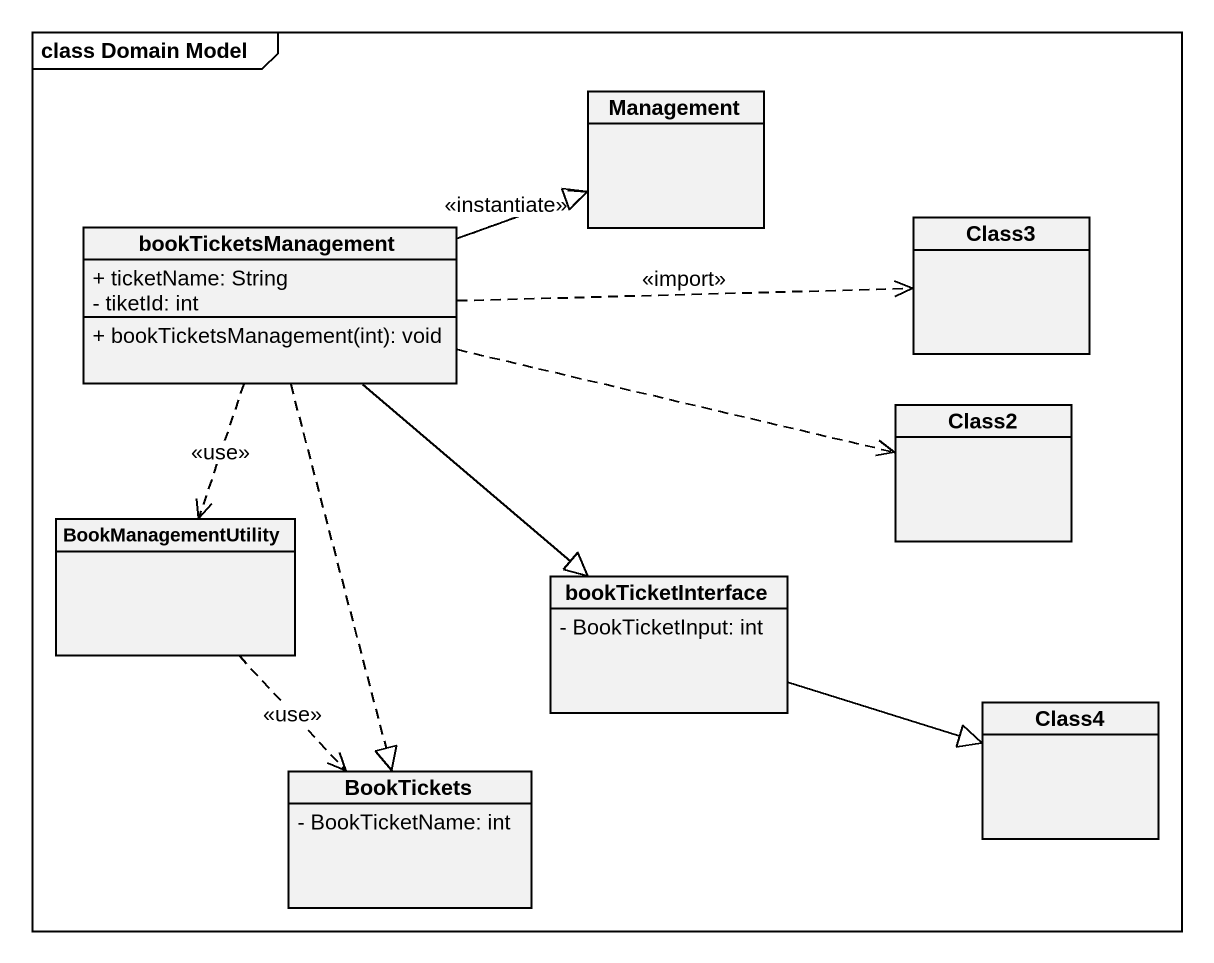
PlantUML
@startuml
mainframe class Domain Model
hide circle
hide empty members
skinparam classAttributeIconSize 0
class Management
class bookTicketsManagement {
  + ticketName: String
  - tiketId: int
  + bookTicketsManagement(int): void
}
class Class3
class Class2
class BookManagementUtility
class bookTicketInterface {
  - BookTicketInput: int
}
class Class4
class BookTickets {
  - BookTicketName: int
}
bookTicketsManagement -right-|> Management
bookTicketsManagement .right.> Management : <<instantiate>>
bookTicketsManagement .right.> Class3 : <<import>>
bookTicketsManagement .right.> Class2
bookTicketsManagement ..> BookManagementUtility : <<use>>
bookTicketsManagement --|> bookTicketInterface
bookTicketsManagement ..|> BookTickets
BookManagementUtility ..> BookTickets : <<use>>
bookTicketInterface -right-|> Class4
@enduml
